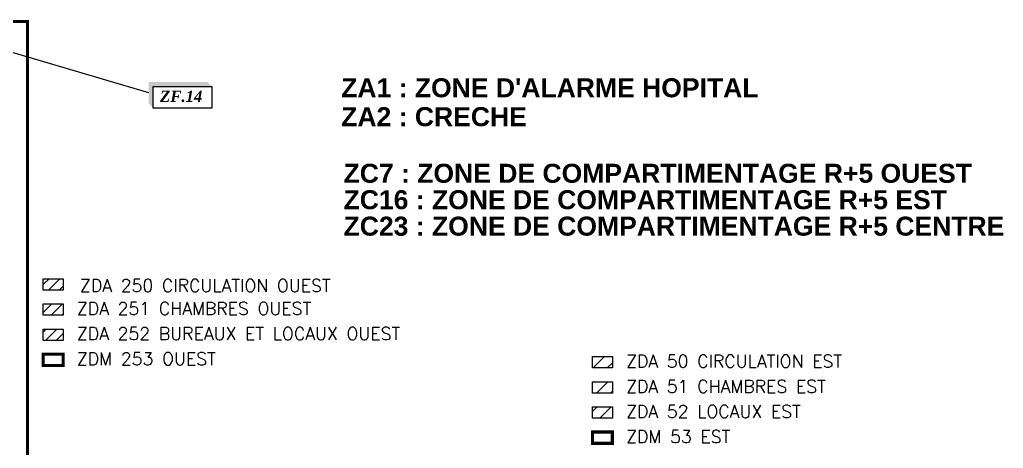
# Model space of a CAD drawing. Header units: millimetres. Extents: x 122.9 to 199.4, y 0.7 to 81.4.
# Drawn here: x 152.77 to 199.41, y 32.84 to 53.14 of the extents above; entities that cross this region are included whole.
import ezdxf

# ---------------------------------------------------------------- set-up
doc = ezdxf.new("R2010")
doc.units = ezdxf.units.MM
doc.linetypes.add('CONTINU', pattern=[0])
doc.layers.add('ATEIS ZONES MES', color=7, linetype='Continuous')
doc.layers.add('JCC-ZONING ZDA-ZDM', color=5, linetype='Continuous')
doc.styles.add('JOHNSON', font='')
doc.styles.get("Standard").update_dxf_attribs({"font": 'romans.shx'})
doc.styles.get('JOHNSON').set_extended_font_data('Arial', bold=True)
pattern_1 = [(45, (135.3383, -0.562), (-0.3367596, 0.3367596), [])]

msp = doc.modelspace()

# ---------------------------------------------------------------- hatches: boundary and pattern name
at = {"layer": 'JCC-ZONING ZDA-ZDM'}
h = msp.add_hatch(dxfattribs=at)
h.set_pattern_fill('ANSI31', color=56, scale=0.1125, style=0)
h.set_pattern_definition([(45, (115.71658, -18.79594), (-0.2525697, 0.2525697), [])])
h.paths.add_polyline_path([(153.889, 40.871), (154.835, 40.871), (154.835, 40.334), (153.889, 40.334)])
h = msp.add_hatch(dxfattribs=at)
h.set_pattern_fill('ANSI31', color=4, scale=0.1125, style=0)
h.set_pattern_definition([(45, (115.71658, -21.1213), (-0.2525697, 0.2525697), [])])
h.paths.add_polyline_path([(153.889, 39.681), (154.835, 39.681), (154.835, 39.144), (153.889, 39.144)])
h = msp.add_hatch(dxfattribs=at)
h.set_pattern_fill('ANSI31', color=31, scale=0.1125, style=0)
h.set_pattern_definition([(45, (104.7691, -63.30964), (-0.2525697, 0.2525697), [])])
h.paths.add_polyline_path([(153.889, 38.491), (154.835, 38.491), (154.835, 37.954), (153.889, 37.954)])
h = msp.add_hatch(dxfattribs=at)
h.set_pattern_fill('ANSI31', color=11, scale=0.15, style=0)
h.set_pattern_definition(pattern_1)
h.paths.add_polyline_path([(179.928, 37.184), (180.874, 37.184), (180.874, 36.647), (179.928, 36.647)])
h = msp.add_hatch(dxfattribs=at)
h.set_pattern_fill('ANSI31', color=184, scale=0.15, style=0)
h.set_pattern_definition(pattern_1)
h.paths.add_polyline_path([(179.928, 35.994), (180.874, 35.994), (180.874, 35.457), (179.928, 35.457)])
h = msp.add_hatch(dxfattribs=at)
h.set_pattern_fill('ANSI31', color=4, scale=0.15, style=0)
h.set_pattern_definition([(45, (96.46587, -7.7897), (-0.3367596, 0.3367596), [])])
h.paths.add_polyline_path([(179.928, 34.804), (180.874, 34.804), (180.874, 34.266), (179.928, 34.266)])

# ---------------------------------------------------------------- linework, layer by layer
at = {"layer": 'ATEIS ZONES MES', "color": 5}
msp.add_line((158.893, 49.674), (147.6, 53.002), dxfattribs=at)
at = {"layer": 'ATEIS ZONES MES', "color": 5, "linetype": 'CONTINU'}
msp.add_lwpolyline([(159.103, 48.949), (159.104, 49.973), (161.883, 49.972), (161.883, 48.948)], close=True, dxfattribs=at)
for points in [[(158.894, 50.188), (158.893, 49.159), (159.104, 49.978)], [(158.893, 49.159), (159.103, 48.949), (159.104, 49.978)], [(161.673, 50.187), (158.894, 50.188), (159.104, 49.978)], [(159.104, 49.978), (161.883, 49.977), (161.673, 50.187)]]:
    msp.add_solid(points, dxfattribs=at)
at = {"layer": 'JCC-ZONING ZDA-ZDM', "const_width": 0.15}
msp.add_lwpolyline([(137.843, 56.679), (137.843, 53.132), (129.468, 53.132), (129.468, 38.532), (130.743, 38.532), (130.743, 31.533), (131.668, 31.533), (131.668, 31.533), (131.668, 31.533), (131.668, 31.533), (131.668, 31.533), (131.668, 31.533), (136.294, 31.533), (136.294, 30.845), (138.046, 30.845), (138.046, 31.111), (138.046, 31.312), (145.718, 31.306), (145.718, 31.482), (153.148, 31.482), (153.148, 53.052), (149.208, 53.052), (149.207, 53.152)], dxfattribs=at)
at = {"layer": 'JCC-ZONING ZDA-ZDM', "color": 56}
msp.add_lwpolyline([(153.889, 40.871), (154.835, 40.871), (154.835, 40.334), (153.889, 40.334)], close=True, dxfattribs=at)
at = {"layer": 'JCC-ZONING ZDA-ZDM', "color": 4}
for points in [[(153.889, 39.681), (154.835, 39.681), (154.835, 39.144), (153.889, 39.144)], [(179.928, 34.804), (180.874, 34.804), (180.874, 34.266), (179.928, 34.266)]]:
    msp.add_lwpolyline(points, close=True, dxfattribs=at)
at = {"layer": 'JCC-ZONING ZDA-ZDM', "color": 31}
msp.add_lwpolyline([(153.889, 38.491), (154.835, 38.491), (154.835, 37.954), (153.889, 37.954)], close=True, dxfattribs=at)
at = {"layer": 'JCC-ZONING ZDA-ZDM', "const_width": 0.15}
msp.add_lwpolyline([(153.889, 37.301), (154.835, 37.301), (154.835, 36.763), (153.889, 36.763)], close=True, dxfattribs=at)
at = {"layer": 'JCC-ZONING ZDA-ZDM', "color": 42}
msp.add_lwpolyline([(179.928, 37.184), (180.874, 37.184), (180.874, 36.647), (179.928, 36.647)], close=True, dxfattribs=at)
at = {"layer": 'JCC-ZONING ZDA-ZDM', "color": 106}
msp.add_lwpolyline([(179.928, 35.994), (180.874, 35.994), (180.874, 35.457), (179.928, 35.457)], close=True, dxfattribs=at)
at = {"layer": 'JCC-ZONING ZDA-ZDM', "color": 201, "const_width": 0.15}
msp.add_lwpolyline([(179.928, 33.613), (180.874, 33.613), (180.874, 33.076), (179.928, 33.076)], close=True, dxfattribs=at)

# ---------------------------------------------------------------- texts
at = {"layer": 'ATEIS ZONES MES', "color": 0, "char_height": 0.9, "attachment_point": 1, "style": 'JOHNSON'}
for s, insert, width in [("ZA1 : ZONE D'ALARME HOPITAL", (168.016, 50.366), 30.45065), ('ZA2 : CRECHE', (168.016, 48.997), 30.45065), ('ZC7 : ZONE DE COMPARTIMENTAGE R+5 OUEST', (168.129, 46.316), 39.97498), ('ZC16 : ZONE DE COMPARTIMENTAGE R+5 EST', (168.129, 45.065), 39.97498), ('ZC23 : ZONE DE COMPARTIMENTAGE R+5 CENTRE', (168.129, 43.813), 39.97498)]:
    msp.add_mtext(s, dxfattribs=dict(at, insert=insert, width=width))
at = {"layer": 'ATEIS ZONES MES', "insert": (159.429, 49.774), "char_height": 0.525, "width": 10.93839, "attachment_point": 1, "rotation": 359.9802}
msp.add_mtext('{\\fTimes New Roman|b1|i1|c0|p18;ZF.14}', dxfattribs=at)
at = {"layer": 'JCC-ZONING ZDA-ZDM', "color": 56, "insert": (155.635, 40.848), "char_height": 0.6, "width": 18.5478, "attachment_point": 1}
msp.add_mtext('ZDA 250 CIRCULATION OUEST', dxfattribs=at)
at = {"layer": 'JCC-ZONING ZDA-ZDM', "color": 4, "char_height": 0.6, "width": 18.5478, "attachment_point": 1}
for s, insert in [('ZDA 251 CHAMBRES OUEST', (155.487, 39.762)), ('ZDA 52 LOCAUX EST', (181.525, 34.884))]:
    msp.add_mtext(s, dxfattribs=dict(at, insert=insert))
at = {"layer": 'JCC-ZONING ZDA-ZDM', "color": 31, "insert": (155.487, 38.571), "char_height": 0.6, "width": 18.5478, "attachment_point": 1}
msp.add_mtext('ZDA 252 BUREAUX ET LOCAUX OUEST', dxfattribs=at)
at = {"layer": 'JCC-ZONING ZDA-ZDM', "insert": (155.487, 37.381), "char_height": 0.6, "width": 18.82318, "attachment_point": 1}
msp.add_mtext('ZDM 253 OUEST', dxfattribs=at)
at = {"layer": 'JCC-ZONING ZDA-ZDM', "color": 42, "insert": (181.525, 37.265), "char_height": 0.6, "width": 18.5478, "attachment_point": 1}
msp.add_mtext('ZDA 50 CIRCULATION EST', dxfattribs=at)
at = {"layer": 'JCC-ZONING ZDA-ZDM', "color": 106, "insert": (181.525, 36.074), "char_height": 0.6, "width": 18.5478, "attachment_point": 1}
msp.add_mtext('ZDA 51 CHAMBRES EST', dxfattribs=at)
at = {"layer": 'JCC-ZONING ZDA-ZDM', "color": 201, "insert": (181.525, 33.694), "char_height": 0.6, "width": 13.51142, "attachment_point": 1}
msp.add_mtext('ZDM 53 EST', dxfattribs=at)

doc.saveas('drawing.dxf')
